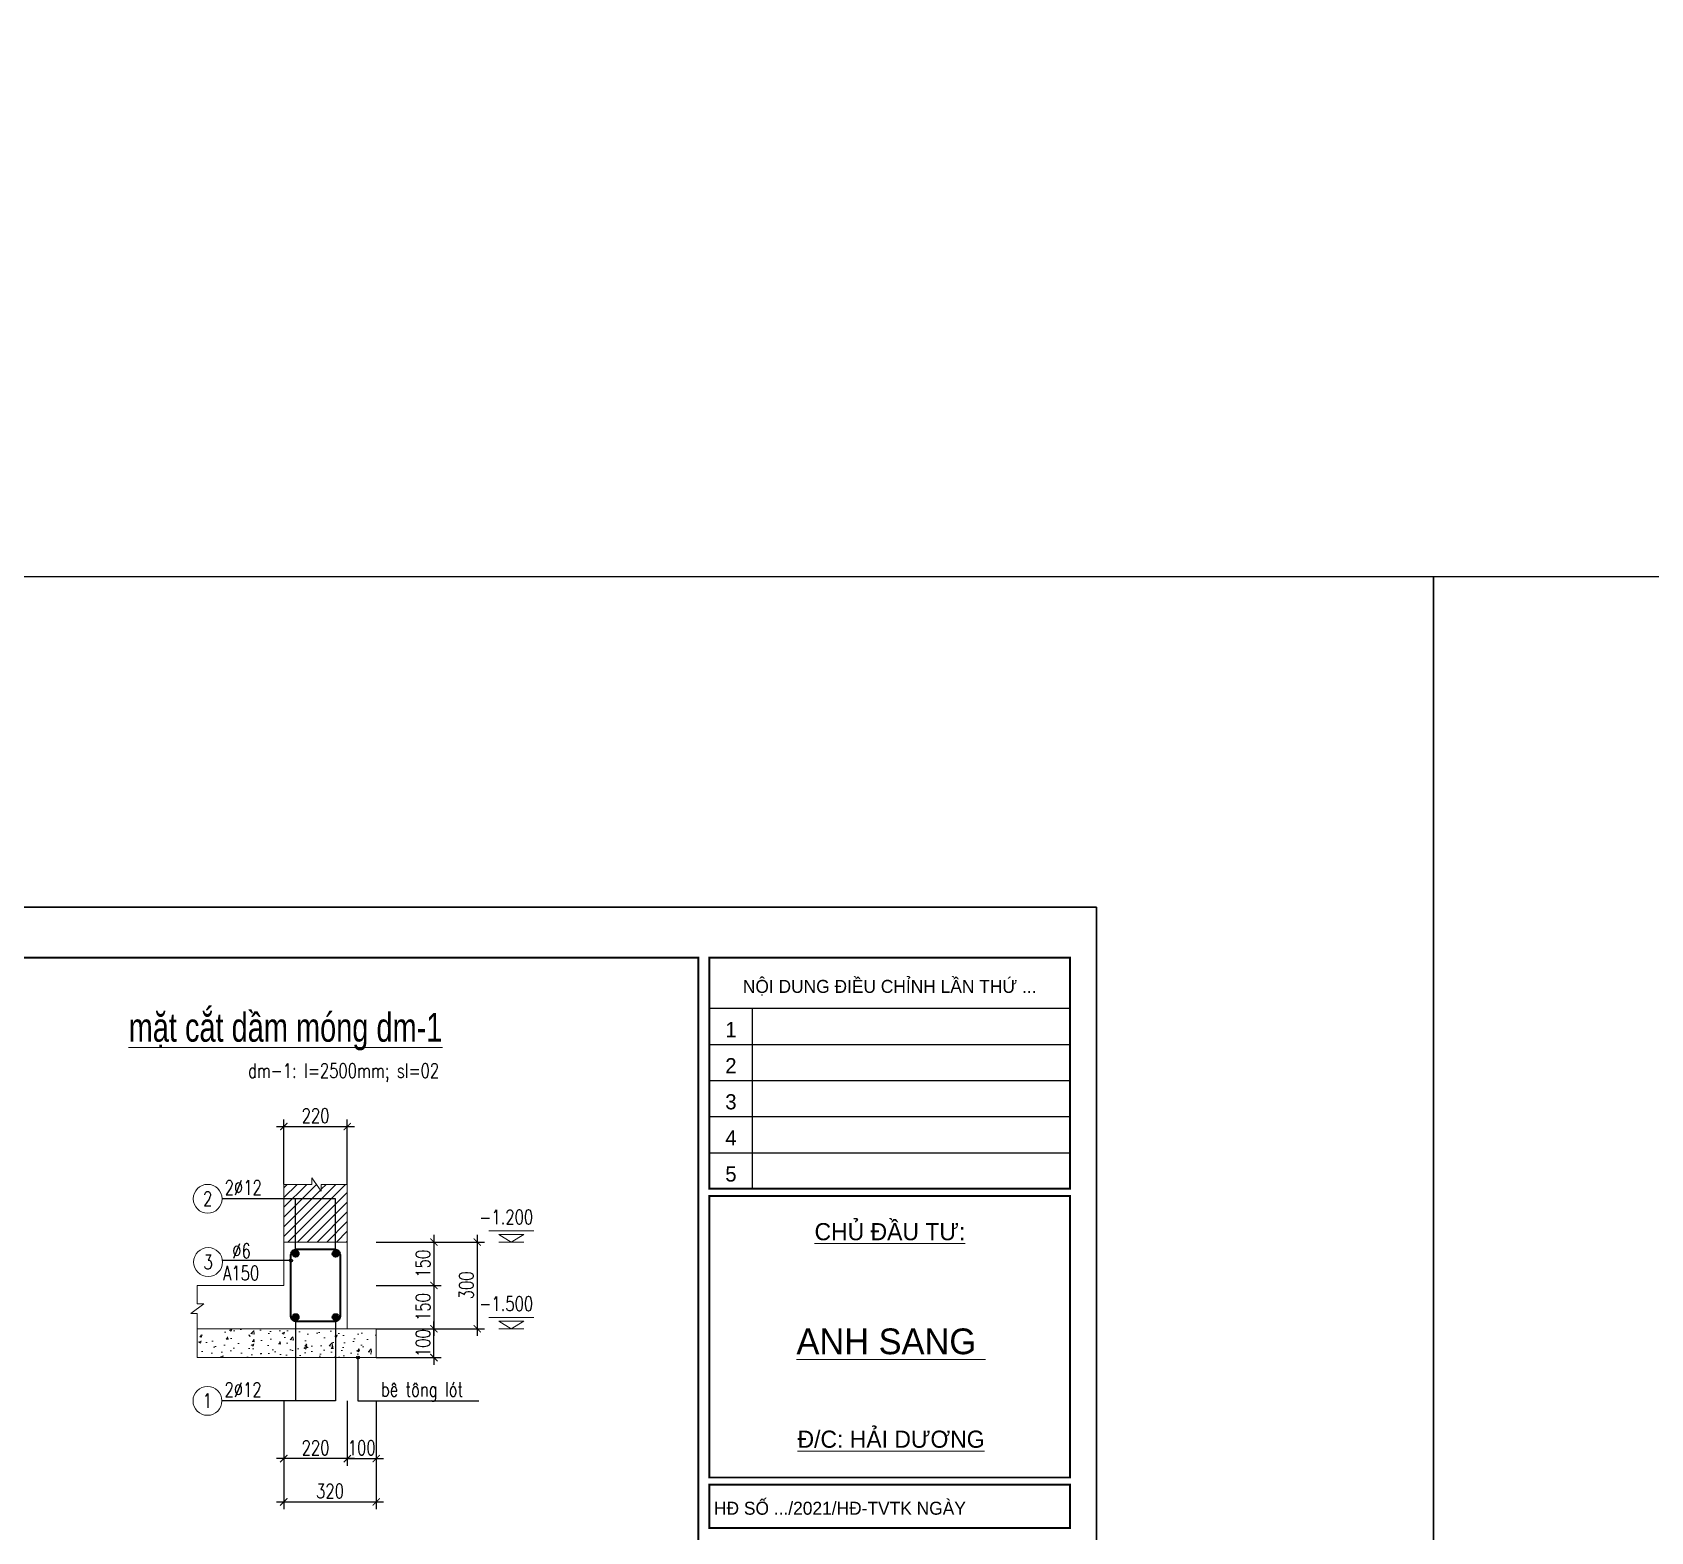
# Model space of a CAD drawing. Extents: x -2098986 to 943, y -1296280 to 73591.
# Drawn here: x -1389555 to -1367129, y -1065005 to -1044235 of the extents above; entities that cross this region are included whole.
import ezdxf
from ezdxf.enums import TextEntityAlignment as Align

# ---------------------------------------------------------------- set-up
doc = ezdxf.new("R2010")
doc.units = 0
doc.header["$LTSCALE"] = 150
doc.header["$PDMODE"] = 35
doc.layers.get('0').update_dxf_attribs({"lineweight": 18})
doc.layers.get('Defpoints').update_dxf_attribs({"lineweight": 18})
for name, color, linetype, lineweight in [('05.Text', 253, 'Continuous', 18), ('11.Khung bo', 32, 'Continuous', 50), ('12.Khung', 36, 'Continuous', 25), ('KCVN-THAY', 7, 'Continuous', 25), ('LS-DIM', 251, 'Continuous', 13), ('LS-HATCH', 147, 'Continuous', 9), ('LS-TEXT', 60, 'Continuous', 20), ('LS-THAY', 7, 'Continuous', 20), ('LS-THEP', 3, 'Continuous', 35)]:
    doc.layers.add(name, color=color, linetype=linetype, lineweight=lineweight)
doc.layers.add('DIM', color=1, linetype='Continuous')
doc.layers.add('Tpl_Bound', color=1, linetype='Continuous', plot=False)
doc.styles.add('AVANT', font='')
doc.styles.add('chu ghi chu', font='vntimeh.shx', dxfattribs={"width": 0.7})
doc.styles.add('KCVN-LEADER', font='vnromadi.shx', dxfattribs={"width": 0.7, "height": 4})
doc.styles.add('romans.shx', font='romans.shx', dxfattribs={"width": 0.75, "bigfont": 'vns.shx'})
doc.styles.add('VnAvantH', font='')
doc.styles.add('vnsimpli', font='vnsimli.shx', dxfattribs={"width": 0.75})
doc.styles.get('AVANT').set_extended_font_data('.VnAvant')
doc.styles.get('VnAvantH').set_extended_font_data('.VnAvantH')
doc.dimstyles.new('D25', dxfattribs={"dimscale": 0, "dimtxt": 200, "dimasz": 100, "dimexe": 100, "dimexo": 0, "dimgap": 50, "dimtad": 1, "dimdec": 0, "dimlfac": 0.25, "dimdsep": 46, "dimtxsty": 'vnsimpli', "dimblk1": 'ARCHTICK', "dimblk2": 'ARCHTICK', "dimsah": 1, "dimcen": 0, "dimdle": 100, "dimclrd": 256, "dimclre": 256, "dimclrt": 60, "dimadec": 0, "dimazin": 0, "dimtfac": 0.004, "dimtdec": 0, "dimtix": 1, "dimtmove": 2, "dimatfit": 3, "dimldrblk": 'ARCHTICK', "dimfxl": 1, "dimtolj": 1, "dimarcsym": 0})
doc.dimstyles.new('LS.GHI CHU', dxfattribs={"dimtxt": 200, "dimasz": 120, "dimexe": 120, "dimexo": 120, "dimgap": 80, "dimtad": 1, "dimdec": 0, "dimzin": 0, "dimdsep": 46, "dimtxsty": 'romans.shx', "dimblk": 'ARCHTICK', "dimcen": 0.09, "dimdle": 120, "dimclrd": 256, "dimclre": 8, "dimclrt": 7, "dimadec": 0, "dimazin": 0, "dimtfac": 1, "dimtdec": 0, "dimtofl": 0, "dimtmove": 0, "dimatfit": 3, "dimldrblk": 'ARCHTICK', "dimfxl": 1, "dimtolj": 1, "dimtzin": 0, "dimarcsym": 0})

# ---------------------------------------------------------------- blocks, each defined once
blk = doc.blocks.new('*U4')
at = {"layer": 'KCVN-THAY', "color": 140}
blk.add_lwpolyline([(214871.76, 86966.68), (215381.8, 86966.68), (215381.8, 86579.68), (214871.76, 86579.68)], close=True, dxfattribs=at)
blk = doc.blocks.new('100')
at = {"layer": '11.Khung bo', "const_width": 26.7}
for points in [[(1860913, -945240), (1860913, -916940), (1896063, -916940), (1896063, -945240)], [(1860913, -945240), (1860913, -916940), (1896063, -916940), (1896063, -945240)], [(1860913, -945240), (1860913, -916940), (1896063, -916940), (1896063, -945240)], [(1896213, -920140), (1896213, -916940), (1901213, -916940), (1901213, -920140)], [(1896213, -920140), (1896213, -916940), (1901213, -916940), (1901213, -920140)], [(1896213, -920140), (1896213, -916940), (1901213, -916940), (1901213, -920140)], [(1896213, -924140), (1901213, -924140), (1901213, -920240), (1896213, -920240)], [(1896213, -924140), (1901213, -924140), (1901213, -920240), (1896213, -920240)], [(1896213, -924140), (1901213, -924140), (1901213, -920240), (1896213, -920240)], [(1896213, -924840), (1901213, -924840), (1901213, -924240), (1896213, -924240)], [(1896213, -924840), (1901213, -924840), (1901213, -924240), (1896213, -924240)], [(1896213, -924840), (1901213, -924840), (1901213, -924240), (1896213, -924240)]]:
    blk.add_lwpolyline(points, close=True, dxfattribs=at)
at = {"layer": '12.Khung'}
for p, q in [((1896213, -917640), (1901213, -917640)), ((1896213, -917640), (1901213, -917640)), ((1896213, -917640), (1901213, -917640)), ((1896813, -920140), (1896813, -917640)), ((1896813, -920140), (1896813, -917640)), ((1896813, -920140), (1896813, -917640)), ((1896213, -918140), (1901213, -918140)), ((1896213, -918140), (1901213, -918140)), ((1896213, -918140), (1901213, -918140)), ((1896213, -918640), (1901213, -918640)), ((1896213, -918640), (1901213, -918640)), ((1896213, -918640), (1901213, -918640)), ((1896213, -919140), (1901213, -919140)), ((1896213, -919140), (1901213, -919140)), ((1896213, -919140), (1901213, -919140)), ((1896213, -919640), (1901213, -919640)), ((1896213, -919640), (1901213, -919640)), ((1896213, -919640), (1901213, -919640))]:
    blk.add_line(p, q, dxfattribs=at)
blk.add_lwpolyline([(1901579, -945940), (1901579, -916240), (1859580, -916240), (1859580, -945940)], close=True, dxfattribs=at)
blk.add_lwpolyline([(1901579, -945940), (1901579, -916240), (1859580, -916240), (1859580, -945940)], close=True, dxfattribs=at)
blk.add_lwpolyline([(1901579, -945940), (1901579, -916240), (1859580, -916240), (1859580, -945940)], close=True, dxfattribs=at)
at = {"layer": '05.Text', "style": 'VnAvantH'}
for s, p in [('Néi dung ®iÒu chØnh lÇn thø ...', (1898713, -917329)), ('H§ sè .../2021/H§-TVTK ngµy ', (1898057, -924540))]:
    blk.add_text(s, height=180, dxfattribs=at).set_placement(p, align=Align.MIDDLE)
at = {"layer": '05.Text'}
for s, height, style, p in [('1', 210, 'AVANT', (1896513, -918040)), ('2', 210, 'AVANT', (1896513, -918540)), ('3', 210, 'AVANT', (1896513, -919040)), ('4', 210, 'AVANT', (1896513, -919540)), ('5', 210, 'AVANT', (1896513, -920040)), ('%%uChñ ®Çu t\xad:', 237.6, 'VnAvantH', (1898716, -920853)), ('%%Uanh sang ', 356.4, 'VnAvantH', (1898732, -922432)), ('%%U®/c: h¶i d\xad¬ng', 237.6, 'VnAvantH', (1898732, -923728))]:
    blk.add_text(s, height=height, dxfattribs=dict(at, style=style)).set_placement(p, align=Align.CENTER)
blk = doc.blocks.new('THEP DAM')
at = {"layer": 'LS-THEP'}
for p, q in [((-0.6, 0), (0.6, 0)), ((-0.42, 0.42), (0.42, -0.42)), ((-0.42, -0.42), (0.42, 0.42)), ((0, 0.6), (0, -0.6))]:
    blk.add_line(p, q, dxfattribs=at)
blk.add_circle((0, 0), 0.6, dxfattribs=at)
blk = doc.blocks.new('_ArchTick')
at = {"layer": 'DIM', "color": 0, "const_width": 0.15}
blk.add_lwpolyline([(-0.5, -0.5), (0.5, 0.5)], dxfattribs=at)
blk = doc.blocks.new('*D1192')
at = {"layer": 'Defpoints', "color": 0, "transparency": 16777216}
for p in [(-1384791, -1060994), (-1384791, -1061594), (-1383991, -1061594)]:
    blk.add_point(p, dxfattribs=at)
at = {"layer": 'LS-DIM', "lineweight": -2, "transparency": 16777216}
for p, q in [((-1383991, -1060894), (-1383991, -1061694)), ((-1384791, -1060994), (-1383891, -1060994)), ((-1384791, -1061594), (-1383891, -1061594))]:
    blk.add_line(p, q, dxfattribs=at)
at = {"layer": 'LS-DIM', "lineweight": -2, "transparency": 16777216, "xscale": 100, "yscale": 100, "zscale": 100}
for p, rotation in [((-1383991, -1060994), 90), ((-1383991, -1061594), 270)]:
    blk.add_blockref('_ArchTick', p, dxfattribs=dict(at, rotation=rotation))
at = {"layer": 'LS-DIM', "color": 60, "transparency": 16777216, "insert": (-1384141, -1061294), "char_height": 200, "attachment_point": 5, "rotation": 90, "style": 'vnsimpli'}
blk.add_mtext('\\A1;150', dxfattribs=at)
blk = doc.blocks.new('*D1193')
at = {"layer": 'Defpoints', "color": 0, "transparency": 16777216}
for p in [(-1384791, -1061594), (-1384791, -1062194), (-1383991, -1062194)]:
    blk.add_point(p, dxfattribs=at)
at = {"layer": 'LS-DIM', "lineweight": -2, "transparency": 16777216}
for p, q in [((-1384791, -1061594), (-1383891, -1061594)), ((-1383991, -1061494), (-1383991, -1062294)), ((-1384791, -1062194), (-1383891, -1062194))]:
    blk.add_line(p, q, dxfattribs=at)
at = {"layer": 'LS-DIM', "lineweight": -2, "transparency": 16777216, "xscale": 100, "yscale": 100, "zscale": 100}
for p, rotation in [((-1383991, -1061594), 90), ((-1383991, -1062194), 270)]:
    blk.add_blockref('_ArchTick', p, dxfattribs=dict(at, rotation=rotation))
at = {"layer": 'LS-DIM', "color": 60, "transparency": 16777216, "insert": (-1384141, -1061894), "char_height": 200, "attachment_point": 5, "rotation": 90, "style": 'vnsimpli'}
blk.add_mtext('\\A1;150', dxfattribs=at)
blk = doc.blocks.new('*D1194')
at = {"layer": 'Defpoints', "color": 0, "transparency": 16777216}
for p in [(-1384791, -1060994), (-1384791, -1062194), (-1383391, -1062194)]:
    blk.add_point(p, dxfattribs=at)
at = {"layer": 'LS-DIM', "lineweight": -2, "transparency": 16777216}
for p, q in [((-1383391, -1060894), (-1383391, -1062294)), ((-1384791, -1060994), (-1383291, -1060994)), ((-1384791, -1062194), (-1383291, -1062194))]:
    blk.add_line(p, q, dxfattribs=at)
at = {"layer": 'LS-DIM', "lineweight": -2, "transparency": 16777216, "xscale": 100, "yscale": 100, "zscale": 100}
for p, rotation in [((-1383391, -1060994), 90), ((-1383391, -1062194), 270)]:
    blk.add_blockref('_ArchTick', p, dxfattribs=dict(at, rotation=rotation))
at = {"layer": 'LS-DIM', "color": 60, "transparency": 16777216, "insert": (-1383541, -1061594), "char_height": 200, "attachment_point": 5, "rotation": 90, "style": 'vnsimpli'}
blk.add_mtext('\\A1;300', dxfattribs=at)
blk = doc.blocks.new('nhieu cot')
at = {"layer": 'LS-DIM', "linetype": 'Continuous'}
for p, q in [((605, 194), (-173, 194)), ((432, 130), (0, 130)), ((0, 130), (216, 0)), ((432, 0), (0, 0)), ((216, 0), (432, 130))]:
    blk.add_line(p, q, dxfattribs=at)
blk.add_solid([(216, 0), (216, 130), (0, 130), (216, 0)], dxfattribs=at)
at = {"color": 31, "linetype": 'Continuous', "style": 'chu ghi chu', "width": 0.7}
for tag, p in [('COT3', (-73, 1058)), ('COT2', (-73, 684)), ('COT1', (-73, 309))]:
    blk.add_attdef(tag, p, '', height=250, dxfattribs=at)
blk = doc.blocks.new('cotthep')
at = {"layer": 'LS-THAY'}
blk.add_circle((-250, 0), 250, dxfattribs=at)
at = {"layer": 'LS-TEXT', "style": 'vnsimpli', "width": 0.75}
for tag, p in [('24`25', (446, 69)), ('10', (-250, -123)), ('A200', (440, -316))]:
    blk.add_attdef(tag, text='', height=250, dxfattribs=at).set_placement(p, align=Align.CENTER)
blk = doc.blocks.new('*D1195')
at = {"layer": 'Defpoints', "color": 0, "transparency": 16777216}
for p in [(-1384791, -1062194), (-1383991, -1062194), (-1384791, -1062594)]:
    blk.add_point(p, dxfattribs=at)
at = {"layer": 'LS-DIM', "lineweight": -2, "transparency": 16777216}
for p, q in [((-1383991, -1062194), (-1383991, -1062094)), ((-1384791, -1062194), (-1383891, -1062194)), ((-1383991, -1062594), (-1383991, -1062194)), ((-1384791, -1062594), (-1383891, -1062594)), ((-1383991, -1062594), (-1383991, -1062694))]:
    blk.add_line(p, q, dxfattribs=at)
at = {"layer": 'LS-DIM', "lineweight": -2, "transparency": 16777216, "xscale": 100, "yscale": 100, "zscale": 100}
for p, rotation in [((-1383991, -1062194), 270), ((-1383991, -1062594), 90)]:
    blk.add_blockref('_ArchTick', p, dxfattribs=dict(at, rotation=rotation))
at = {"layer": 'LS-DIM', "color": 60, "transparency": 16777216, "insert": (-1384141, -1062394), "char_height": 200, "attachment_point": 5, "rotation": 90, "style": 'vnsimpli'}
blk.add_mtext('\\A1;100', dxfattribs=at)
blk = doc.blocks.new('*D1196')
at = {"layer": 'Defpoints', "color": 0, "transparency": 16777216}
for p in [(-1385191, -1059394), (-1386071, -1060194), (-1385191, -1060194)]:
    blk.add_point(p, dxfattribs=at)
at = {"layer": 'LS-DIM', "lineweight": -2, "transparency": 16777216}
for p, q in [((-1386171, -1059394), (-1385091, -1059394)), ((-1386071, -1060194), (-1386071, -1059294)), ((-1385191, -1060194), (-1385191, -1059294))]:
    blk.add_line(p, q, dxfattribs=at)
at = {"layer": 'LS-DIM', "lineweight": -2, "transparency": 16777216, "xscale": 100, "yscale": 100, "zscale": 100, "rotation": 180}
blk.add_blockref('_ArchTick', (-1386071, -1059394), dxfattribs=at)
at = {"layer": 'LS-DIM', "lineweight": -2, "transparency": 16777216, "xscale": 100, "yscale": 100, "zscale": 100}
blk.add_blockref('_ArchTick', (-1385191, -1059394), dxfattribs=at)
at = {"layer": 'LS-DIM', "color": 60, "transparency": 16777216, "insert": (-1385631, -1059244), "char_height": 200, "attachment_point": 5, "style": 'vnsimpli'}
blk.add_mtext('\\A1;220', dxfattribs=at)
blk = doc.blocks.new('*D1197')
at = {"layer": 'Defpoints', "color": 0, "transparency": 16777216}
for p in [(-1386071, -1063195), (-1385191, -1063195), (-1386071, -1063994)]:
    blk.add_point(p, dxfattribs=at)
at = {"layer": 'LS-DIM', "lineweight": -2, "transparency": 16777216}
for p, q in [((-1386071, -1063195), (-1386071, -1064094)), ((-1385191, -1063195), (-1385191, -1064094)), ((-1385091, -1063994), (-1386171, -1063994))]:
    blk.add_line(p, q, dxfattribs=at)
at = {"layer": 'LS-DIM', "lineweight": -2, "transparency": 16777216, "xscale": 100, "yscale": 100, "zscale": 100, "rotation": 180}
blk.add_blockref('_ArchTick', (-1386071, -1063994), dxfattribs=at)
at = {"layer": 'LS-DIM', "lineweight": -2, "transparency": 16777216, "xscale": 100, "yscale": 100, "zscale": 100}
blk.add_blockref('_ArchTick', (-1385191, -1063994), dxfattribs=at)
at = {"layer": 'LS-DIM', "color": 60, "transparency": 16777216, "insert": (-1385631, -1063844), "char_height": 200, "attachment_point": 5, "style": 'vnsimpli'}
blk.add_mtext('\\A1;220', dxfattribs=at)
blk = doc.blocks.new('*D1198')
at = {"layer": 'Defpoints', "color": 0, "transparency": 16777216}
for p in [(-1385191, -1063195), (-1384790, -1063195), (-1384790, -1063994)]:
    blk.add_point(p, dxfattribs=at)
at = {"layer": 'LS-DIM', "lineweight": -2, "transparency": 16777216}
for p, q in [((-1385191, -1063195), (-1385191, -1064094)), ((-1384790, -1063195), (-1384790, -1064094)), ((-1385191, -1063994), (-1385291, -1063994)), ((-1385191, -1063994), (-1384790, -1063994)), ((-1384790, -1063994), (-1384690, -1063994))]:
    blk.add_line(p, q, dxfattribs=at)
at = {"layer": 'LS-DIM', "lineweight": -2, "transparency": 16777216, "xscale": 100, "yscale": 100, "zscale": 100}
blk.add_blockref('_ArchTick', (-1385191, -1063994), dxfattribs=at)
at = {"layer": 'LS-DIM', "lineweight": -2, "transparency": 16777216, "xscale": 100, "yscale": 100, "zscale": 100, "rotation": 180}
blk.add_blockref('_ArchTick', (-1384790, -1063994), dxfattribs=at)
at = {"layer": 'LS-DIM', "color": 60, "transparency": 16777216, "insert": (-1384991, -1063844), "char_height": 200, "attachment_point": 5, "style": 'vnsimpli'}
blk.add_mtext('\\A1;100', dxfattribs=at)
blk = doc.blocks.new('*D1199')
at = {"layer": 'Defpoints', "color": 0, "transparency": 16777216}
for p in [(-1386071, -1063195), (-1384790, -1063195), (-1384790, -1064594)]:
    blk.add_point(p, dxfattribs=at)
at = {"layer": 'LS-DIM', "lineweight": -2, "transparency": 16777216}
for p, q in [((-1386071, -1063195), (-1386071, -1064694)), ((-1384790, -1063195), (-1384790, -1064694)), ((-1386171, -1064594), (-1384690, -1064594))]:
    blk.add_line(p, q, dxfattribs=at)
at = {"layer": 'LS-DIM', "lineweight": -2, "transparency": 16777216, "xscale": 100, "yscale": 100, "zscale": 100, "rotation": 180}
blk.add_blockref('_ArchTick', (-1386071, -1064594), dxfattribs=at)
at = {"layer": 'LS-DIM', "lineweight": -2, "transparency": 16777216, "xscale": 100, "yscale": 100, "zscale": 100}
blk.add_blockref('_ArchTick', (-1384790, -1064594), dxfattribs=at)
at = {"layer": 'LS-DIM', "color": 60, "transparency": 16777216, "insert": (-1385431, -1064444), "char_height": 200, "attachment_point": 5, "style": 'vnsimpli'}
blk.add_mtext('\\A1;320', dxfattribs=at)

msp = doc.modelspace()

# ---------------------------------------------------------------- hatches: boundary and pattern name
at = {"layer": 'LS-HATCH'}
h = msp.add_hatch(dxfattribs=at)
h.set_pattern_fill('ANSI31', color=256, scale=30, style=0)
h.set_pattern_definition([(45, (-951593.895, -278902.92), (-67.351921, 67.351921), [])])
h.paths.add_polyline_path([(-1385191.3, -1060194.2), (-1385551.9, -1060194.2), (-1385551.9, -1060290.9), (-1385620.7, -1060194.2), (-1386071.3, -1060194.2), (-1386071.3, -1060994.2), (-1385191.3, -1060994.2)])
h = msp.add_hatch(dxfattribs=at)
h.set_pattern_fill('AR-CONC', color=256, scale=2, style=0)
h.set_pattern_definition([(50, (-951629.1, -279352.2), (364.36934, -31.87817), [38.1, -419.1]), (355, (-951629.1, -279352.2), (-70.48565, 382.11329), [30.48, -335.28]), (100.451, (-951598.74, -279354.84), (293.885, 350.23338), [32.38, -356.18]), (46.1842, (-951629.1, -279250.6), (542.15808, -84.08466), [57.15, -628.65]), (96.6356, (-951583.9, -279257.6), (474.80847, 494.8511), [48.57, -534.27]), (351.184, (-951629.1, -279250.6), (474.8092, 494.85024), [45.72, -502.92]), (21, (-951578.3, -279276), (303.22976, -204.53104), [38.1, -419.1]), (326, (-951578.3, -279276), (123.60406, 368.37593), [30.48, -335.28]), (71.4514, (-951553.03, -279293.03), (426.83298, 163.84572), [32.38, -356.18]), (37.5, (-951629.1, -279352.19), (6.177207, 169.110078), [0, -331.216, 0, -340.36, 0, -336.55]), (7.5, (-951629.1, -279352.19), (133.639325, 200.36115), [0, -194.056, 0, -323.596, 0, -128.27]), (327.5, (-951742.39, -279352.19), (271.18119, -11.457488), [0, -127, 0, -396.24, 0, -525.78]), (317.5, (-951793.19, -279352.19), (296.25836, 50.85298), [0, -165.1, 0, -263.144, 0, -373.38])])
h.paths.add_polyline_path([(-1387271.3, -1062194.2), (-1387271.3, -1062594.2), (-1384790.9, -1062594.2), (-1384790.9, -1062194.2)])

# ---------------------------------------------------------------- linework, layer by layer
at = {"layer": 'LS-DIM'}
msp.add_lwpolyline([(-1385191.3, -1060194.2), (-1385551.9, -1060194.2), (-1385551.9, -1060290.9), (-1385683.9, -1060105.5), (-1385683.9, -1060194.2), (-1386071.3, -1060194.2), (-1385683.9, -1060194.2)], dxfattribs=at)
at = {"layer": 'LS-DIM', "ltscale": 5}
for points in [[(-1385551.9, -1060194.2), (-1385191.3, -1060194.2)], [(-1387271.3, -1061850.7), (-1387271.3, -1061594.2), (-1387271.3, -1061850.7), (-1387180.4, -1061850.7), (-1387358.3, -1061982.7), (-1387271.3, -1061982.7), (-1387271.3, -1062594.2), (-1387271.3, -1061982.7)]]:
    msp.add_lwpolyline(points, dxfattribs=at)
at = {"layer": 'LS-THAY'}
for p, q in [((-1386071.3, -1060194.2), (-1386071.3, -1060994.2)), ((-1385191.3, -1060194.2), (-1385191.3, -1060994.2)), ((-1386071.3, -1061594.2), (-1386071.3, -1060994.2)), ((-1386071.3, -1060994.2), (-1385191.3, -1060994.2)), ((-1385191.3, -1062194.2), (-1385191.3, -1060994.2)), ((-1387271.3, -1061594.2), (-1386071.3, -1061594.2))]:
    msp.add_line(p, q, dxfattribs=at)
at = {"layer": 'LS-THAY', "color": 140}
for points in [[(-1855203.7, -1013074.3), (-1290965.3, -1013073.8), (-1290965.3, -1051773.8), (-1855203.7, -1051773.8)], [(-1855203.6, -1051773.5), (-1290965.2, -1051773), (-1290965, -1090473.8), (-1855203.4, -1090474.3)]]:
    msp.add_lwpolyline(points, close=True, dxfattribs=at)
at = {"layer": 'LS-THAY'}
msp.add_lwpolyline([(-1387271.3, -1062194.2), (-1384790.9, -1062194.2), (-1384790.9, -1062594.2), (-1387271.3, -1062594.2)], dxfattribs=at)
at = {"layer": 'LS-THEP'}
msp.add_lwpolyline([(-1385896.3, -1062094.2, -0.4142136), (-1385971.3, -1062019.2), (-1385971.3, -1061169.2, -0.4142136), (-1385896.3, -1061094.2), (-1385366.3, -1061094.2, -0.4142136), (-1385291.3, -1061169.2), (-1385291.3, -1062019.2, -0.4142136), (-1385366.3, -1062094.2)], format="xyb", close=True, dxfattribs=at)
at = {"layer": 'Tpl_Bound', "color": 1}
msp.add_lwpolyline([(-1416808.4, -1086055.5), (-1416808.4, -1056355.5), (-1374808.4, -1056355.5), (-1374808.4, -1086055.5)], close=True, dxfattribs=at)

# ---------------------------------------------------------------- block references
at = {"layer": '05.Text', "xscale": 1.000009185772931, "yscale": 1.000009185772931, "zscale": 1.000009185772931}
msp.add_blockref('100', (-3276405.1, -140107), dxfattribs=at)
at = {"layer": 'Defpoints', "xscale": 100, "yscale": 100, "zscale": 100}
for p in [(-22908319.1, -9748442.8), (-22857314.8, -9748442.8)]:
    msp.add_blockref('*U4', p, dxfattribs=at)
at = {"layer": 'LS-DIM'}
ref = msp.add_blockref('cotthep', (-1386926.2, -1060394.1), dxfattribs=dict(at, xscale=0.7999999998137355, yscale=0.7999999998137355, zscale=0.7999999998137355))
ref.add_attrib('10', '2', dxfattribs={"layer": 'LS-TEXT', "height": 200, "style": 'vnsimpli', "width": 0.75}).set_placement((-1387126.2, -1060492.7), align=Align.CENTER)
ref.add_attrib('24`25', '2`12', dxfattribs={"layer": 'LS-TEXT', "height": 200, "style": 'vnsimpli', "width": 0.75}).set_placement((-1386633.2, -1060338.6), align=Align.CENTER)
ref = msp.add_blockref('nhieu cot', (-1383091.6, -1060994.2), dxfattribs=dict(at, xscale=0.7999999998137355, yscale=0.7999999998137355, zscale=0.7999999998137355))
ref.add_attrib('COT1', '-1.200', dxfattribs={"layer": 'LS-TEXT', "linetype": 'Continuous', "height": 200, "style": 'vnsimpli', "width": 0.75}).set_placement((-1382988.4, -1060746.6), align=Align.CENTER)
ref = msp.add_blockref('cotthep', (-1386920.2, -1061271, -0.4), dxfattribs=dict(at, xscale=0.7999999998137355, yscale=0.7999999998137355, zscale=0.7999999998137355))
ref.add_attrib('10', '3', dxfattribs={"layer": 'LS-TEXT', "height": 200, "style": 'vnsimpli', "width": 0.75}).set_placement((-1387120.2, -1061369.6, -0.4), align=Align.CENTER)
ref.add_attrib('24`25', '%%C6', dxfattribs={"layer": 'LS-TEXT', "height": 200, "style": 'vnsimpli', "width": 0.75}).set_placement((-1386656.7, -1061215.6, -0.4), align=Align.CENTER)
ref.add_attrib('A200', 'A150', dxfattribs={"layer": 'LS-TEXT', "height": 200, "style": 'vnsimpli', "width": 0.75}).set_placement((-1386662.8, -1061523.6, -0.4), align=Align.CENTER)
ref = msp.add_blockref('nhieu cot', (-1383091.6, -1062194.2), dxfattribs=dict(at, xscale=0.7999999998137355, yscale=0.7999999998137355, zscale=0.7999999998137355))
ref.add_attrib('COT1', '-1.500', dxfattribs={"layer": 'LS-TEXT', "linetype": 'Continuous', "height": 200, "style": 'vnsimpli', "width": 0.75}).set_placement((-1382988.4, -1061946.6), align=Align.CENTER)
ref = msp.add_blockref('cotthep', (-1386928.9, -1063194.1), dxfattribs=dict(at, xscale=0.7999999998137355, yscale=0.7999999998137355, zscale=0.7999999998137355))
ref.add_attrib('10', '1', dxfattribs={"layer": 'LS-TEXT', "height": 200, "style": 'vnsimpli', "width": 0.75}).set_placement((-1387128.9, -1063292.7), align=Align.CENTER)
ref.add_attrib('24`25', '2`12', dxfattribs={"layer": 'LS-TEXT', "height": 200, "style": 'vnsimpli', "width": 0.75}).set_placement((-1386635.8, -1063138.7), align=Align.CENTER)
at = {"layer": 'LS-THEP', "xscale": 70.7070707087405, "yscale": 70.7070707087405, "zscale": 70.7070707087405}
for p in [(-1385908, -1061156.1), (-1385354.5, -1061156.1), (-1385908, -1062034), (-1385354.5, -1062034)]:
    msp.add_blockref('THEP DAM', p, dxfattribs=at)

# ---------------------------------------------------------------- texts
at = {"layer": 'LS-TEXT', "width": 0.75}
for s, height, style, p in [('%%UmÆt c¾t dÇm mãng dm-1', 400, 'KCVN-LEADER', (-1388221, -1058218.3, -0.1)), ('dm-1: l=2500mm; sl=02', 200, 'vnsimpli', (-1386567.1, -1058718.3, -0.1))]:
    msp.add_text(s, height=height, dxfattribs=dict(at, style=style)).set_placement(p)
at = {"layer": 'LS-TEXT', "style": 'vnsimpli', "width": 0.75}
msp.add_text('bª t«ng lãt', height=200, dxfattribs=at).set_placement((-1384156.2, -1063134.8), align=Align.CENTER)

# ---------------------------------------------------------------- dimensions: what is measured, and where the dimension line sits
at = {"layer": 'LS-DIM'}
for base, p1, p2, picture, middle in [((-1385191.3, -1059394.2), (-1386071.3, -1060194.2), (-1385191.3, -1060194.2), '*D1196', (-1385631.3, -1059244.2)), ((-1386071.3, -1063994.2), (-1385191.3, -1063195.2), (-1386071.3, -1063195.2), '*D1197', (-1385631.3, -1063844.2)), ((-1384789.9, -1064594.2), (-1386071.3, -1063195.2), (-1384789.9, -1063195.2), '*D1199', (-1385430.6, -1064444.2)), ((-1384789.9, -1063994.2), (-1385191.3, -1063195.2), (-1384789.9, -1063195.2), '*D1198', (-1384990.6, -1063844.2))]:
    dim = msp.add_linear_dim(base=base, p1=p1, p2=p2, dimstyle='D25', override={"dimscale": 1}, dxfattribs=at)
    dim.commit()
    dim.dimension.update_dxf_attribs({"geometry": picture, "text_midpoint": middle})
for base, p1, p2, picture, middle in [((-1383990.9, -1061594.2), (-1384790.9, -1060994.2), (-1384790.9, -1061594.2), '*D1192', (-1384140.9, -1061294.2)), ((-1383390.9, -1062194.2), (-1384790.9, -1060994.2), (-1384790.9, -1062194.2), '*D1194', (-1383540.9, -1061594.2)), ((-1383990.9, -1062194.2), (-1384790.9, -1061594.2), (-1384790.9, -1062194.2), '*D1193', (-1384140.9, -1061894.2)), ((-1383990.9, -1062194.2), (-1384790.9, -1062594.2), (-1384790.9, -1062194.2), '*D1195', (-1384140.9, -1062394.2))]:
    dim = msp.add_linear_dim(base=base, p1=p1, p2=p2, angle=90, dimstyle='D25', override={"dimscale": 1}, dxfattribs=at)
    dim.commit()
    dim.dimension.update_dxf_attribs({"geometry": picture, "text_midpoint": middle})

# ---------------------------------------------------------------- leaders
for points in [[(-1385354.5, -1061156.1), (-1385354.5, -1060394.2), (-1386920.5, -1060394.2)], [(-1385908, -1061156.1), (-1385908, -1060394.2), (-1386920.5, -1060394.2)], [(-1385971.3, -1061250.2, -0.4), (-1386921.3, -1061250.2, -0.4)], [(-1385354.5, -1062034, -0.4), (-1385354.5, -1063194.1, -0.4), (-1386923.1, -1063194.2, -0.4)], [(-1385908, -1062034, -0.4), (-1385908, -1063194.1, -0.4), (-1386923.1, -1063194.2, -0.4)], [(-1385044.2, -1062594.2), (-1385044.2, -1063194.2), (-1383368, -1063194.2)]]:
    msp.add_leader(points, dimstyle='LS.GHI CHU', override={"dimscale": 50, "dimasz": 0.8, "dimtad": 0, "dimtxsty": 'vnsimpli', "dimldrblk": 'Origin'}, dxfattribs=at)

doc.saveas('drawing.dxf')
